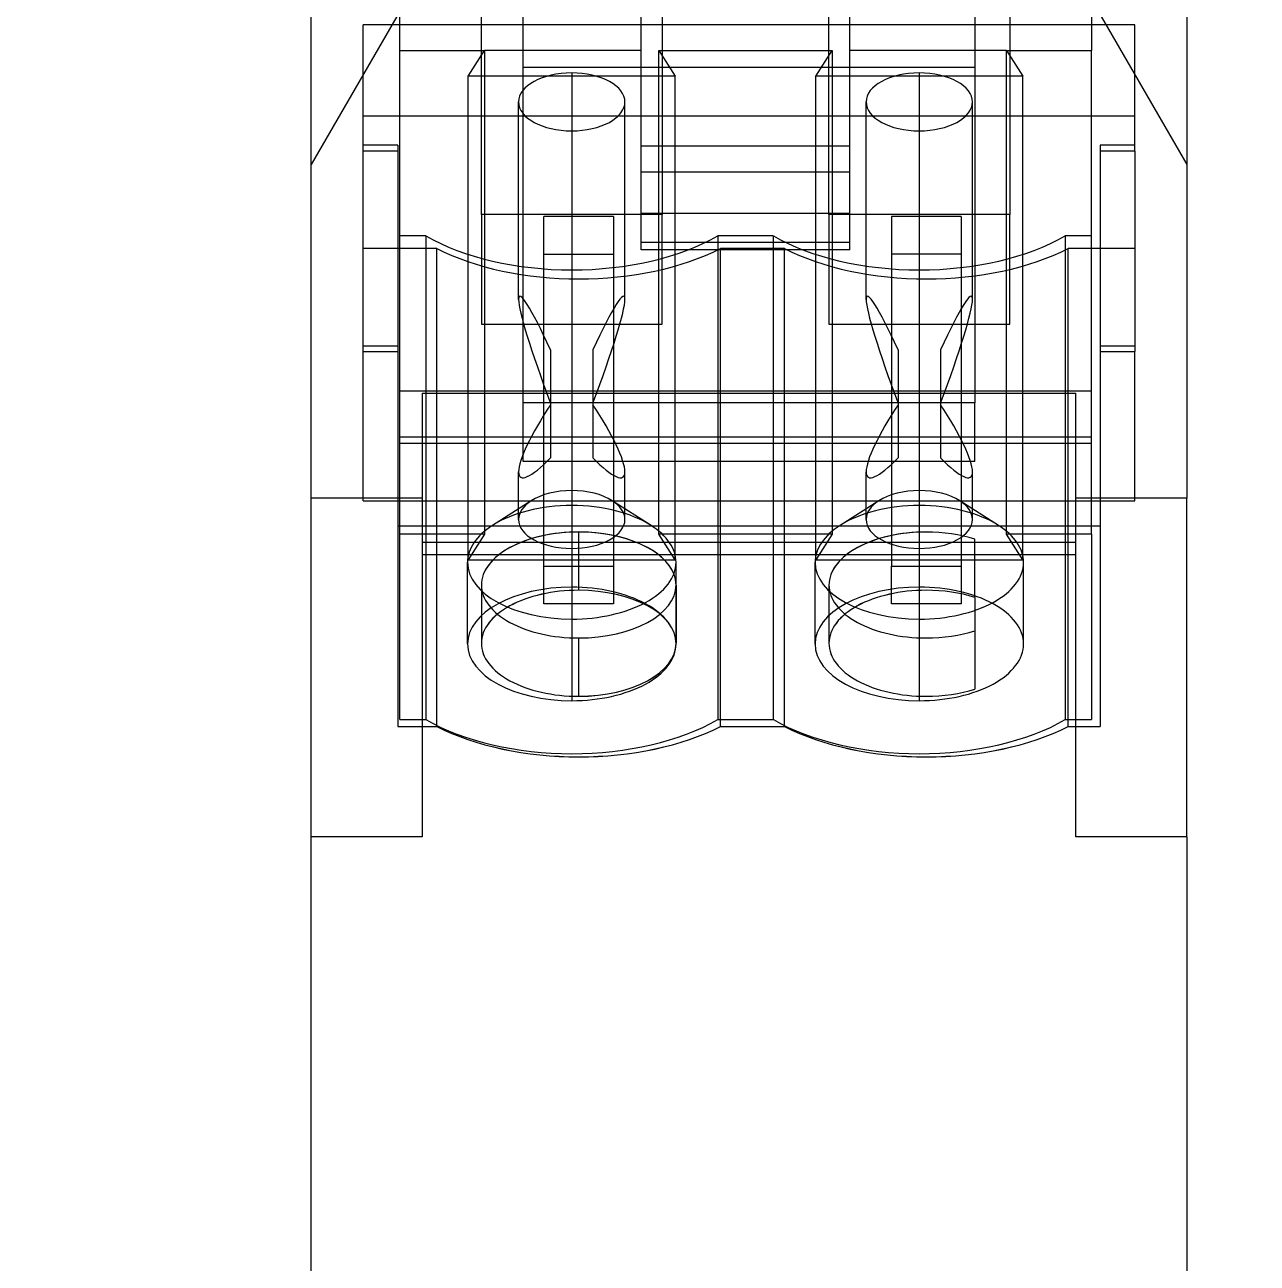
# Model space of a CAD drawing. Header units: inches. Extents: x -8 to 28.4, y -30 to 31.2.
# Drawn here: x -1.292 to -0.593, y -23.641 to -22.939 of the extents above; entities that cross this region are included whole.
import ezdxf

# ---------------------------------------------------------------- set-up
doc = ezdxf.new("R2010")
doc.units = ezdxf.units.IN
doc.header["$MEASUREMENT"] = 0
for name, color, linetype in [('MAIN-1', 7, 'Continuous'), ('MAIN-2', 7, 'Continuous'), ('PSYMS', 7, 'Continuous')]:
    doc.layers.add(name, color=color, linetype=linetype)

# ---------------------------------------------------------------- blocks, each defined once
blk = doc.blocks.new('2865366')
at = {"layer": 'MAIN-1'}
for p, q in [((0, 3.71804), (0, 4.16292)), ((0.49606, 4.16292), (0.49606, 3.71804)), ((0.06299, 3.77749), (0.06299, 3.71804)), ((0.06299, 3.77749), (0.43307, 3.77749)), ((0.43307, 3.71804), (0.43307, 3.77749)), ((0, 3.52613), (0, 3.71804)), ((0.06299, 3.71804), (0, 3.71804)), ((0.06299, 3.71804), (0.06299, 3.68602)), ((0.49606, 3.71804), (0.43307, 3.71804)), ((0.43307, 3.68602), (0.43307, 3.71804)), ((0.49606, 3.52613), (0.49606, 3.71804)), ((0.43307, 3.69285), (0.06299, 3.69285)), ((0.43307, 3.68602), (0.06299, 3.68602)), ((0.06299, 3.68602), (0.06299, 3.52613)), ((0.43307, 3.52613), (0.43307, 3.68602)), ((0, 0.90227), (0, 3.52613)), ((0.06299, 3.52613), (0, 3.52613)), ((0.49606, 3.52613), (0.43307, 3.52613)), ((0.49606, 3.52613), (0.49606, 0.90227))]:
    blk.add_line(p, q, dxfattribs=at)
at = {"layer": 'MAIN-2'}
for p, q in [((0.14775, 4.16292), (0, 3.90701)), ((0.34832, 4.16292), (0.49606, 3.90701)), ((0.09646, 3.87872), (0.09646, 4.07848)), ((0.19882, 4.07848), (0.19882, 3.87872)), ((0.29331, 3.87872), (0.29331, 4.07848)), ((0.39567, 4.07848), (0.39567, 3.87872)), ((0.12008, 3.77213), (0.12008, 4.04643)), ((0.37598, 4.04643), (0.37598, 3.77213)), ((0.0502, 3.97172), (0.0502, 4.03486)), ((0.44193, 4.03486), (0.44193, 3.97172)), ((0.18701, 3.91753), (0.18701, 4.01672)), ((0.30512, 3.91753), (0.30512, 4.01672)), ((0.02953, 3.93453), (0.02953, 3.98625)), ((0.46654, 3.98625), (0.02953, 3.98625)), ((0.46654, 3.93453), (0.46654, 3.98625)), ((0.0502, 3.97172), (0.09823, 3.97172)), ((0.0502, 3.69767), (0.0502, 3.97172)), ((0.0502, 3.97172), (0.09823, 3.97172)), ((0.0502, 3.97172), (0.09823, 3.97172)), ((0.08898, 3.95714), (0.09823, 3.97172)), ((0.08898, 3.95714), (0.09823, 3.97172)), ((0.08898, 3.95714), (0.09823, 3.97172)), ((0.18701, 3.97172), (0.09823, 3.97172)), ((0.09823, 3.97172), (0.09823, 3.69767)), ((0.18701, 3.97172), (0.09823, 3.97172)), ((0.18701, 3.97172), (0.09823, 3.97172)), ((0.19705, 3.97172), (0.2063, 3.95714)), ((0.19705, 3.97172), (0.29508, 3.97172)), ((0.19705, 3.69767), (0.19705, 3.97172)), ((0.19705, 3.97172), (0.2063, 3.95714)), ((0.19705, 3.97172), (0.29508, 3.97172)), ((0.19705, 3.97172), (0.2063, 3.95714)), ((0.19705, 3.97172), (0.29508, 3.97172)), ((0.28583, 3.95714), (0.29508, 3.97172)), ((0.28583, 3.95714), (0.29508, 3.97172)), ((0.28583, 3.95714), (0.29508, 3.97172)), ((0.29508, 3.97172), (0.29508, 3.69767)), ((0.3939, 3.97172), (0.30512, 3.97172)), ((0.3939, 3.97172), (0.30512, 3.97172)), ((0.3939, 3.97172), (0.30512, 3.97172)), ((0.3939, 3.97172), (0.40315, 3.95714)), ((0.3939, 3.97172), (0.44193, 3.97172)), ((0.3939, 3.69767), (0.3939, 3.97172)), ((0.3939, 3.97172), (0.40315, 3.95714)), ((0.3939, 3.97172), (0.44193, 3.97172)), ((0.3939, 3.97172), (0.40315, 3.95714)), ((0.3939, 3.97172), (0.44193, 3.97172)), ((0.44193, 3.69767), (0.44193, 3.97172)), ((0.2063, 3.95714), (0.08898, 3.95714)), ((0.08898, 3.68309), (0.08898, 3.95714)), ((0.2063, 3.95714), (0.08898, 3.95714)), ((0.08898, 3.68309), (0.08898, 3.95714)), ((0.2063, 3.95714), (0.08898, 3.95714)), ((0.08898, 3.68309), (0.08898, 3.95714)), ((0.37598, 3.96202), (0.12008, 3.96202)), ((0.37598, 3.96202), (0.12008, 3.96202)), ((0.37598, 3.96202), (0.12008, 3.96202)), ((0.14764, 3.95896), (0.14764, 3.72238)), ((0.14764, 3.95896), (0.14764, 3.72238)), ((0.14764, 3.95896), (0.14764, 3.72238)), ((0.2063, 3.68309), (0.2063, 3.95714)), ((0.2063, 3.68309), (0.2063, 3.95714)), ((0.2063, 3.68309), (0.2063, 3.95714)), ((0.40315, 3.95714), (0.28583, 3.95714)), ((0.28583, 3.68309), (0.28583, 3.95714)), ((0.40315, 3.95714), (0.28583, 3.95714)), ((0.28583, 3.68309), (0.28583, 3.95714)), ((0.40315, 3.95714), (0.28583, 3.95714)), ((0.28583, 3.68309), (0.28583, 3.95714)), ((0.34449, 3.95896), (0.34449, 3.72238)), ((0.34449, 3.95896), (0.34449, 3.72238)), ((0.34449, 3.95896), (0.34449, 3.72238)), ((0.40315, 3.68309), (0.40315, 3.95714)), ((0.40315, 3.68309), (0.40315, 3.95714)), ((0.40315, 3.68309), (0.40315, 3.95714)), ((0.11752, 3.83065), (0.11752, 3.94256)), ((0.11752, 3.83065), (0.11752, 3.94256)), ((0.11752, 3.83065), (0.11752, 3.94256)), ((0.17776, 3.83065), (0.17776, 3.94256)), ((0.17776, 3.83065), (0.17776, 3.94256)), ((0.17776, 3.83065), (0.17776, 3.94256)), ((0.31437, 3.83065), (0.31437, 3.94256)), ((0.31437, 3.83065), (0.31437, 3.94256)), ((0.31437, 3.83065), (0.31437, 3.94256)), ((0.37461, 3.83065), (0.37461, 3.94256)), ((0.37461, 3.83065), (0.37461, 3.94256)), ((0.37461, 3.83065), (0.37461, 3.94256)), ((0.46654, 3.93454), (0.02953, 3.93454)), ((0.46654, 3.93454), (0.02953, 3.93454)), ((0.02953, 3.91464), (0.02953, 3.93453)), ((0.46654, 3.93453), (0.02953, 3.93453)), ((0.46654, 3.91464), (0.46654, 3.93453)), ((0.14764, 3.92615), (0.14764, 3.68957)), ((0.14764, 3.92615), (0.14764, 3.68957)), ((0.14764, 3.92615), (0.14764, 3.68957)), ((0.34449, 3.92615), (0.34449, 3.68957)), ((0.34449, 3.92615), (0.34449, 3.68957)), ((0.34449, 3.92615), (0.34449, 3.68957)), ((0.04921, 3.91795), (0.02953, 3.91795)), ((0.04921, 3.91795), (0.02953, 3.91795)), ((0.04921, 3.91795), (0.04921, 3.91464)), ((0.30512, 3.91753), (0.18701, 3.91753)), ((0.18701, 3.86301), (0.18701, 3.91753)), ((0.30512, 3.91753), (0.18701, 3.91753)), ((0.30512, 3.91753), (0.18701, 3.91753)), ((0.30512, 3.86301), (0.30512, 3.91753)), ((0.46654, 3.91795), (0.44685, 3.91795)), ((0.44685, 3.91795), (0.44685, 3.91464)), ((0.46654, 3.91795), (0.44685, 3.91795)), ((0.02953, 3.80114), (0.02953, 3.91464)), ((0.04921, 3.91464), (0.02953, 3.91464)), ((0.04921, 3.91464), (0.04921, 3.70217)), ((0.44685, 3.91464), (0.44685, 3.70217)), ((0.46654, 3.91464), (0.44685, 3.91464)), ((0.46654, 3.91464), (0.46654, 3.80114)), ((0, 3.90701), (0, 3.90701)), ((0.18701, 3.90298), (0.30512, 3.90298)), ((0.18701, 3.90298), (0.30512, 3.90298)), ((0.18701, 3.90298), (0.30512, 3.90298)), ((0.49606, 3.90701), (0.49606, 3.90701)), ((0.09646, 3.87872), (0.09646, 3.81654)), ((0.19882, 3.87872), (0.09646, 3.87872)), ((0.19882, 3.87872), (0.09646, 3.87872)), ((0.19882, 3.87872), (0.09646, 3.87872)), ((0.17126, 3.8777), (0.13189, 3.8777)), ((0.13189, 3.67958), (0.13189, 3.8777)), ((0.17126, 3.8777), (0.13189, 3.8777)), ((0.17126, 3.8777), (0.17126, 3.67958)), ((0.30512, 3.87929), (0.18701, 3.87929)), ((0.30512, 3.87929), (0.18701, 3.87929)), ((0.30512, 3.87929), (0.18701, 3.87929)), ((0.19882, 3.81654), (0.19882, 3.87872)), ((0.39567, 3.87872), (0.29331, 3.87872)), ((0.29331, 3.87872), (0.29331, 3.81654)), ((0.39567, 3.87872), (0.29331, 3.87872)), ((0.39567, 3.87872), (0.29331, 3.87872)), ((0.36811, 3.8777), (0.32874, 3.8777)), ((0.36811, 3.8777), (0.32874, 3.8777)), ((0.32874, 3.8777), (0.32874, 3.67958)), ((0.36811, 3.8777), (0.36811, 3.67958)), ((0.39567, 3.81654), (0.39567, 3.87872)), ((0.06496, 3.86665), (0.0502, 3.86665)), ((0.06496, 3.86665), (0.0502, 3.86665)), ((0.06496, 3.86665), (0.0502, 3.86665)), ((0.06496, 3.86665), (0.06496, 3.5926)), ((0.06496, 3.86665), (0.06496, 3.5926)), ((0.06496, 3.86665), (0.06496, 3.5926)), ((0.26181, 3.86665), (0.23031, 3.86665)), ((0.23031, 3.86665), (0.23031, 3.5926)), ((0.26181, 3.86665), (0.23031, 3.86665)), ((0.23031, 3.86665), (0.23031, 3.5926)), ((0.26181, 3.86665), (0.23031, 3.86665)), ((0.23031, 3.86665), (0.23031, 3.5926)), ((0.26181, 3.86665), (0.26181, 3.5926)), ((0.26181, 3.86665), (0.26181, 3.5926)), ((0.26181, 3.86665), (0.26181, 3.5926)), ((0.44193, 3.86665), (0.42717, 3.86665)), ((0.42717, 3.86665), (0.42717, 3.5926)), ((0.44193, 3.86665), (0.42717, 3.86665)), ((0.42717, 3.86665), (0.42717, 3.5926)), ((0.44193, 3.86665), (0.42717, 3.86665)), ((0.42717, 3.86665), (0.42717, 3.5926)), ((0.07128, 3.85943), (0.02953, 3.85943)), ((0.07128, 3.85942), (0.02953, 3.85942)), ((0.07128, 3.58868), (0.07128, 3.85943)), ((0.07128, 3.58868), (0.07128, 3.85943)), ((0.07128, 3.58867), (0.07128, 3.85942)), ((0.18701, 3.86301), (0.30512, 3.86301)), ((0.18701, 3.85876), (0.18701, 3.86301)), ((0.18701, 3.86301), (0.30512, 3.86301)), ((0.18701, 3.86301), (0.30512, 3.86301)), ((0.23187, 3.58868), (0.23187, 3.85943)), ((0.23187, 3.58868), (0.23187, 3.85943)), ((0.26813, 3.85943), (0.23187, 3.85943)), ((0.23187, 3.58867), (0.23187, 3.85942)), ((0.26813, 3.85942), (0.23187, 3.85942)), ((0.26813, 3.58868), (0.26813, 3.85943)), ((0.26813, 3.58868), (0.26813, 3.85943)), ((0.26813, 3.58867), (0.26813, 3.85942)), ((0.30512, 3.85876), (0.30512, 3.86301)), ((0.42872, 3.58868), (0.42872, 3.85943)), ((0.42872, 3.58868), (0.42872, 3.85943)), ((0.46654, 3.85943), (0.42872, 3.85943)), ((0.42872, 3.58867), (0.42872, 3.85942)), ((0.46654, 3.85942), (0.42872, 3.85942)), ((0.13189, 3.85626), (0.17126, 3.85626)), ((0.13189, 3.85626), (0.17126, 3.85626)), ((0.13189, 3.85625), (0.17126, 3.85625)), ((0.30512, 3.85876), (0.18701, 3.85876)), ((0.30512, 3.85876), (0.18701, 3.85876)), ((0.30512, 3.85876), (0.18701, 3.85876)), ((0.36811, 3.85626), (0.32874, 3.85626)), ((0.36811, 3.85626), (0.32874, 3.85626)), ((0.36811, 3.85625), (0.32874, 3.85625)), ((0.09646, 3.81654), (0.19882, 3.81654)), ((0.09646, 3.81654), (0.19882, 3.81654)), ((0.09646, 3.81654), (0.19882, 3.81654)), ((0.29331, 3.81654), (0.39567, 3.81654)), ((0.29331, 3.81654), (0.39567, 3.81654)), ((0.29331, 3.81654), (0.39567, 3.81654)), ((0.02953, 3.80445), (0.04921, 3.80445)), ((0.02953, 3.80445), (0.04921, 3.80445)), ((0.44685, 3.80445), (0.46654, 3.80445)), ((0.44685, 3.80445), (0.46654, 3.80445)), ((0.02953, 3.80114), (0.04921, 3.80114)), ((0.02953, 3.71661), (0.02953, 3.80114)), ((0.13563, 3.80201), (0.13563, 3.77091)), ((0.15965, 3.80201), (0.15965, 3.77091)), ((0.33248, 3.80201), (0.33248, 3.77091)), ((0.3565, 3.80201), (0.3565, 3.77091)), ((0.44685, 3.80114), (0.46654, 3.80114)), ((0.46654, 3.71661), (0.46654, 3.80114)), ((0.44193, 3.77876), (0.0502, 3.77876)), ((0.44193, 3.77876), (0.0502, 3.77876)), ((0.44193, 3.77876), (0.0502, 3.77876)), ((0.37598, 3.77214), (0.12008, 3.77214)), ((0.37598, 3.77214), (0.12008, 3.77214)), ((0.12008, 3.73874), (0.12008, 3.77213)), ((0.37598, 3.77213), (0.12008, 3.77213)), ((0.13563, 3.77091), (0.13563, 3.74082)), ((0.15965, 3.77091), (0.15965, 3.74082)), ((0.33248, 3.77091), (0.33248, 3.74082)), ((0.3565, 3.77091), (0.3565, 3.74082)), ((0.37598, 3.73874), (0.37598, 3.77213)), ((0.44193, 3.7527), (0.0502, 3.7527)), ((0.44193, 3.7527), (0.0502, 3.7527)), ((0.44193, 3.7527), (0.0502, 3.7527)), ((0.44193, 3.74904), (0.0502, 3.74904)), ((0.44193, 3.74904), (0.0502, 3.74904)), ((0.44193, 3.74904), (0.0502, 3.74904)), ((0.11752, 3.70598), (0.11752, 3.73302)), ((0.11752, 3.70598), (0.11752, 3.73302)), ((0.11752, 3.70598), (0.11752, 3.73302)), ((0.37598, 3.73875), (0.12008, 3.73875)), ((0.37598, 3.73875), (0.12008, 3.73875)), ((0.37598, 3.73874), (0.12008, 3.73874)), ((0.17776, 3.70598), (0.17776, 3.73302)), ((0.17776, 3.70598), (0.17776, 3.73302)), ((0.17776, 3.70598), (0.17776, 3.73302)), ((0.31437, 3.70598), (0.31437, 3.73302)), ((0.31437, 3.70598), (0.31437, 3.73302)), ((0.31437, 3.70598), (0.31437, 3.73302)), ((0.37461, 3.70598), (0.37461, 3.73302)), ((0.37461, 3.70598), (0.37461, 3.73302)), ((0.37461, 3.70598), (0.37461, 3.73302)), ((0.14764, 3.72238), (0.14764, 3.71387)), ((0.14764, 3.72238), (0.14764, 3.71387)), ((0.14764, 3.72238), (0.14764, 3.71387)), ((0.34449, 3.72238), (0.34449, 3.71387)), ((0.34449, 3.72238), (0.34449, 3.71387)), ((0.34449, 3.72238), (0.34449, 3.71387)), ((0.02953, 3.71662), (0.46654, 3.71662)), ((0.02953, 3.71662), (0.46654, 3.71662)), ((0.02953, 3.71661), (0.46654, 3.71661)), ((0.12473, 3.71663), (0.10273, 3.7026)), ((0.12473, 3.71663), (0.10273, 3.7026)), ((0.12473, 3.71663), (0.10273, 3.7026)), ((0.14764, 3.71387), (0.14764, 3.66765)), ((0.14764, 3.71387), (0.14764, 3.66765)), ((0.14764, 3.71387), (0.14764, 3.66765)), ((0.19255, 3.7026), (0.17054, 3.71663)), ((0.19255, 3.7026), (0.17054, 3.71663)), ((0.19255, 3.7026), (0.17054, 3.71663)), ((0.32159, 3.71663), (0.29958, 3.7026)), ((0.32159, 3.71663), (0.29958, 3.7026)), ((0.32159, 3.71663), (0.29958, 3.7026)), ((0.34449, 3.71387), (0.34449, 3.66765)), ((0.34449, 3.71387), (0.34449, 3.66765)), ((0.34449, 3.71387), (0.34449, 3.66765)), ((0.3894, 3.7026), (0.36739, 3.71663)), ((0.3894, 3.7026), (0.36739, 3.71663)), ((0.3894, 3.7026), (0.36739, 3.71663)), ((0.44685, 3.70218), (0.04921, 3.70218)), ((0.44685, 3.70218), (0.04921, 3.70218)), ((0.04921, 3.70217), (0.04921, 3.58867)), ((0.44685, 3.70217), (0.04921, 3.70217)), ((0.09823, 3.69767), (0.0502, 3.69767)), ((0.0502, 3.5926), (0.0502, 3.69767)), ((0.09823, 3.69767), (0.0502, 3.69767)), ((0.09823, 3.69767), (0.0502, 3.69767)), ((0.09823, 3.69767), (0.08898, 3.68309)), ((0.15157, 3.66587), (0.15157, 3.69889)), ((0.15157, 3.66587), (0.15157, 3.69889)), ((0.15157, 3.66586), (0.15157, 3.69888)), ((0.29508, 3.69767), (0.19705, 3.69767)), ((0.2063, 3.68309), (0.19705, 3.69767)), ((0.29508, 3.69767), (0.19705, 3.69767)), ((0.29508, 3.69767), (0.19705, 3.69767)), ((0.29508, 3.69767), (0.28583, 3.68309)), ((0.44193, 3.69767), (0.3939, 3.69767)), ((0.40315, 3.68309), (0.3939, 3.69767)), ((0.44193, 3.69767), (0.3939, 3.69767)), ((0.44193, 3.69767), (0.3939, 3.69767)), ((0.44193, 3.69767), (0.44193, 3.5926)), ((0.44685, 3.70217), (0.44685, 3.58867)), ((0.37598, 3.66184), (0.37598, 3.69486)), ((0.14764, 3.68957), (0.14764, 3.64955)), ((0.14764, 3.68957), (0.14764, 3.64955)), ((0.14764, 3.68957), (0.14764, 3.64955)), ((0.34449, 3.68957), (0.34449, 3.64955)), ((0.34449, 3.68957), (0.34449, 3.64955)), ((0.34449, 3.68957), (0.34449, 3.64955)), ((0.08858, 3.63548), (0.08858, 3.68171)), ((0.08858, 3.63548), (0.08858, 3.68171)), ((0.08858, 3.63548), (0.08858, 3.68171)), ((0.08898, 3.68309), (0.2063, 3.68309)), ((0.08898, 3.68309), (0.2063, 3.68309)), ((0.08898, 3.68309), (0.2063, 3.68309)), ((0.13189, 3.67959), (0.17126, 3.67959)), ((0.13189, 3.67959), (0.17126, 3.67959)), ((0.13189, 3.67958), (0.17126, 3.67958)), ((0.13189, 3.65814), (0.13189, 3.67958)), ((0.17126, 3.67958), (0.17126, 3.65814)), ((0.20669, 3.63548), (0.20669, 3.68171)), ((0.20669, 3.63548), (0.20669, 3.68171)), ((0.20669, 3.63548), (0.20669, 3.68171)), ((0.28543, 3.63548), (0.28543, 3.68171)), ((0.28543, 3.63548), (0.28543, 3.68171)), ((0.28543, 3.63548), (0.28543, 3.68171)), ((0.28583, 3.68309), (0.40315, 3.68309)), ((0.28583, 3.68309), (0.40315, 3.68309)), ((0.28583, 3.68309), (0.40315, 3.68309)), ((0.32874, 3.67959), (0.36811, 3.67959)), ((0.32874, 3.67959), (0.36811, 3.67959)), ((0.32874, 3.65814), (0.32874, 3.67958)), ((0.32874, 3.67958), (0.36811, 3.67958)), ((0.36811, 3.67958), (0.36811, 3.65814)), ((0.40354, 3.63548), (0.40354, 3.68171)), ((0.40354, 3.63548), (0.40354, 3.68171)), ((0.40354, 3.63548), (0.40354, 3.68171)), ((0.09646, 3.66886), (0.09646, 3.63584)), ((0.20669, 3.66886), (0.20669, 3.63584)), ((0.29331, 3.66886), (0.29331, 3.63584)), ((0.17126, 3.65815), (0.13189, 3.65815)), ((0.17126, 3.65815), (0.13189, 3.65815)), ((0.17126, 3.65814), (0.13189, 3.65814)), ((0.36811, 3.65815), (0.32874, 3.65815)), ((0.36811, 3.65815), (0.32874, 3.65815)), ((0.36811, 3.65814), (0.32874, 3.65814)), ((0.37598, 3.66184), (0.37598, 3.60985)), ((0.14764, 3.64955), (0.14764, 3.60332)), ((0.14764, 3.64955), (0.14764, 3.60332)), ((0.14764, 3.64955), (0.14764, 3.60332)), ((0.34449, 3.64955), (0.34449, 3.60332)), ((0.34449, 3.64955), (0.34449, 3.60332)), ((0.34449, 3.64955), (0.34449, 3.60332)), ((0.15157, 3.60583), (0.15157, 3.63885)), ((0.15157, 3.60583), (0.15157, 3.63885)), ((0.15157, 3.60582), (0.15157, 3.63884)), ((0.0502, 3.5926), (0.06496, 3.5926)), ((0.23031, 3.5926), (0.26181, 3.5926)), ((0.42717, 3.5926), (0.44193, 3.5926)), ((0.04921, 3.58868), (0.07128, 3.58868)), ((0.04921, 3.58868), (0.07128, 3.58868)), ((0.04921, 3.58867), (0.07128, 3.58867)), ((0.23187, 3.58868), (0.26813, 3.58868)), ((0.23187, 3.58868), (0.26813, 3.58868)), ((0.23187, 3.58867), (0.26813, 3.58867)), ((0.42872, 3.58868), (0.44685, 3.58868)), ((0.42872, 3.58868), (0.44685, 3.58868)), ((0.42872, 3.58867), (0.44685, 3.58867))]:
    blk.add_line(p, q, dxfattribs=at)
for centre, major_axis, ratio, start_param, end_param in [((0.14764, 3.94256), (-0.03012, 0), 0.544639, -1.570796, 0), ((0.14764, 3.94256), (-0.03012, 0), 0.544639, -1.570796, 0), ((0.14764, 3.94256), (-0.03012, 0), 0.544639, -1.570796, 0), ((0.14764, 3.94256), (-0.03012, 0), 0.544639, -3.141593, -1.570796), ((0.14764, 3.94256), (-0.03012, 0), 0.544639, -3.141593, -1.570796), ((0.14764, 3.94256), (-0.03012, 0), 0.544639, -3.141593, -1.570796), ((0.34449, 3.94256), (-0.03012, 0), 0.544639, -1.570796, 0), ((0.34449, 3.94256), (-0.03012, 0), 0.544639, -1.570796, 0), ((0.34449, 3.94256), (-0.03012, 0), 0.544639, -1.570796, 0), ((0.34449, 3.94256), (-0.03012, 0), 0.544639, -3.141593, -1.570796), ((0.34449, 3.94256), (-0.03012, 0), 0.544639, -3.141593, -1.570796), ((0.34449, 3.94256), (-0.03012, 0), 0.544639, -3.141593, -1.570796), ((0.14764, 3.94256), (-0.03012, 0), 0.544639, 0, 1.570796), ((0.14764, 3.94256), (-0.03012, 0), 0.544639, 0, 1.570796), ((0.14764, 3.94256), (-0.03012, 0), 0.544639, 0, 1.570796), ((0.14764, 3.94256), (-0.03012, 0), 0.544639, 1.570796, 3.141593), ((0.14764, 3.94256), (-0.03012, 0), 0.544639, 1.570796, 3.141593), ((0.14764, 3.94256), (-0.03012, 0), 0.544639, 1.570796, 3.141593), ((0.34449, 3.94256), (-0.03012, 0), 0.544639, 0, 1.570796), ((0.34449, 3.94256), (-0.03012, 0), 0.544639, 0, 1.570796), ((0.34449, 3.94256), (-0.03012, 0), 0.544639, 0, 1.570796), ((0.34449, 3.94256), (-0.03012, 0), 0.544639, 1.570796, 3.141593), ((0.34449, 3.94256), (-0.03012, 0), 0.544639, 1.570796, 3.141593), ((0.34449, 3.94256), (-0.03012, 0), 0.544639, 1.570796, 3.141593), ((0.14764, 3.90954), (-0.11417, 0), 0.544639, 0.761013, 1.570796), ((0.14764, 3.90954), (-0.11417, 0), 0.544639, 0.761013, 1.570796), ((0.14764, 3.90954), (-0.11417, 0), 0.544639, 0.761013, 1.570796), ((0.14764, 3.90954), (-0.11417, 0), 0.544639, 1.570796, 2.38058), ((0.14764, 3.90954), (-0.11417, 0), 0.544639, 1.570796, 2.38058), ((0.14764, 3.90954), (-0.11417, 0), 0.544639, 1.570796, 2.38058), ((0.34449, 3.90954), (-0.11417, 0), 0.544639, 0.761013, 1.570796), ((0.34449, 3.90954), (-0.11417, 0), 0.544639, 0.761013, 1.570796), ((0.34449, 3.90954), (-0.11417, 0), 0.544639, 0.761013, 1.570796), ((0.34449, 3.90954), (-0.11417, 0), 0.544639, 1.570796, 2.38058), ((0.34449, 3.90954), (-0.11417, 0), 0.544639, 1.570796, 2.38058), ((0.34449, 3.90954), (-0.11417, 0), 0.544639, 1.570796, 2.38058), ((0.15157, 3.9066), (0.11811, 0), 0.544639, -2.318381, -1.570796), ((0.15157, 3.9066), (0.11811, 0), 0.544639, -2.318381, -1.570796), ((0.15157, 3.9066), (0.11811, 0), 0.544639, -1.570796, -0.823212), ((0.15157, 3.9066), (0.11811, 0), 0.544639, -1.570796, -0.823212), ((0.34843, 3.9066), (0.11811, 0), 0.544639, -2.318381, -1.570796), ((0.34843, 3.9066), (0.11811, 0), 0.544639, -2.318381, -1.570796), ((0.34843, 3.9066), (0.11811, 0), 0.544639, -1.570796, -0.823212), ((0.34843, 3.9066), (0.11811, 0), 0.544639, -1.570796, -0.823212), ((0.14764, 3.75799), (-0.02957, 0.07446), 0.076978, -0.969237, 0.191468), ((0.14764, 3.75799), (-0.02957, 0.07446), 0.076978, -0.969237, 0.191468), ((0.14764, 3.75799), (-0.02957, 0.07446), 0.076978, -0.969237, 0.191468), ((0.14764, 3.75799), (-0.02957, -0.07446), 0.076978, 2.950125, 4.11083), ((0.14764, 3.75799), (-0.02957, -0.07446), 0.076978, 2.950125, 4.11083), ((0.14764, 3.75799), (-0.02957, -0.07446), 0.076978, 2.950125, 4.11083), ((0.34449, 3.75799), (-0.02957, 0.07446), 0.076978, -0.969237, 0.191468), ((0.34449, 3.75799), (-0.02957, 0.07446), 0.076978, -0.969237, 0.191468), ((0.34449, 3.75799), (-0.02957, 0.07446), 0.076978, -0.969237, 0.191468), ((0.34449, 3.75799), (-0.02957, -0.07446), 0.076978, 2.950125, 4.11083), ((0.34449, 3.75799), (-0.02957, -0.07446), 0.076978, 2.950125, 4.11083), ((0.34449, 3.75799), (-0.02957, -0.07446), 0.076978, 2.950125, 4.11083), ((0.14764, 3.75799), (-0.02957, 0.07446), 0.076978, 0.191468, 1.352173), ((0.14764, 3.75799), (-0.02957, 0.07446), 0.076978, 0.191468, 1.352173), ((0.14764, 3.75799), (-0.02957, 0.07446), 0.076978, 0.191468, 1.352173), ((0.14764, 3.75799), (-0.02957, -0.07446), 0.076978, 1.789419, 2.950125), ((0.14764, 3.75799), (-0.02957, -0.07446), 0.076978, 1.789419, 2.950125), ((0.14764, 3.75799), (-0.02957, -0.07446), 0.076978, 1.789419, 2.950125), ((0.34449, 3.75799), (-0.02957, 0.07446), 0.076978, 0.191468, 1.352173), ((0.34449, 3.75799), (-0.02957, 0.07446), 0.076978, 0.191468, 1.352173), ((0.34449, 3.75799), (-0.02957, 0.07446), 0.076978, 0.191468, 1.352173), ((0.34449, 3.75799), (-0.02957, -0.07446), 0.076978, 1.789419, 2.950125), ((0.34449, 3.75799), (-0.02957, -0.07446), 0.076978, 1.789419, 2.950125), ((0.34449, 3.75799), (-0.02957, -0.07446), 0.076978, 1.789419, 2.950125), ((0.14764, 3.77102), (0.02903, 0.041), 0.195748, 1.71114, 2.871845), ((0.14764, 3.77102), (0.02903, 0.041), 0.195748, 1.71114, 2.871845), ((0.14764, 3.77102), (0.02903, 0.041), 0.195748, 1.71114, 2.871845), ((0.14764, 3.77102), (0.02903, -0.041), 0.195748, 0.269747, 1.430453), ((0.14764, 3.77102), (0.02903, -0.041), 0.195748, 0.269747, 1.430453), ((0.14764, 3.77102), (0.02903, -0.041), 0.195748, 0.269747, 1.430453), ((0.34449, 3.77102), (0.02903, 0.041), 0.195748, 1.71114, 2.871845), ((0.34449, 3.77102), (0.02903, 0.041), 0.195748, 1.71114, 2.871845), ((0.34449, 3.77102), (0.02903, 0.041), 0.195748, 1.71114, 2.871845), ((0.34449, 3.77102), (0.02903, -0.041), 0.195748, 0.269747, 1.430453), ((0.34449, 3.77102), (0.02903, -0.041), 0.195748, 0.269747, 1.430453), ((0.34449, 3.77102), (0.02903, -0.041), 0.195748, 0.269747, 1.430453), ((0.14764, 3.77102), (0.02903, 0.041), 0.195748, 2.871845, 4.032551), ((0.14764, 3.77102), (0.02903, 0.041), 0.195748, 2.871845, 4.032551), ((0.14764, 3.77102), (0.02903, 0.041), 0.195748, 2.871845, 4.032551), ((0.14764, 3.77102), (0.02903, -0.041), 0.195748, -0.890958, 0.269747), ((0.14764, 3.77102), (0.02903, -0.041), 0.195748, -0.890958, 0.269747), ((0.14764, 3.77102), (0.02903, -0.041), 0.195748, -0.890958, 0.269747), ((0.34449, 3.77102), (0.02903, 0.041), 0.195748, 2.871845, 4.032551), ((0.34449, 3.77102), (0.02903, 0.041), 0.195748, 2.871845, 4.032551), ((0.34449, 3.77102), (0.02903, 0.041), 0.195748, 2.871845, 4.032551), ((0.34449, 3.77102), (0.02903, -0.041), 0.195748, -0.890958, 0.269747), ((0.34449, 3.77102), (0.02903, -0.041), 0.195748, -0.890958, 0.269747), ((0.34449, 3.77102), (0.02903, -0.041), 0.195748, -0.890958, 0.269747), ((0.14764, 3.70598), (-0.03012, 0), 0.544639, -1.570796, -0.706981), ((0.14764, 3.70598), (-0.03012, 0), 0.544639, -1.570796, -0.706981), ((0.14764, 3.70598), (-0.03012, 0), 0.544639, -1.570796, -0.706981), ((0.14764, 3.70598), (-0.03012, 0), 0.544639, -2.434612, -1.570796), ((0.14764, 3.70598), (-0.03012, 0), 0.544639, -2.434612, -1.570796), ((0.14764, 3.70598), (-0.03012, 0), 0.544639, -2.434612, -1.570796), ((0.34449, 3.70598), (-0.03012, 0), 0.544639, -1.570796, -0.706981), ((0.34449, 3.70598), (-0.03012, 0), 0.544639, -1.570796, -0.706981), ((0.34449, 3.70598), (-0.03012, 0), 0.544639, -1.570796, -0.706981), ((0.34449, 3.70598), (-0.03012, 0), 0.544639, -2.434612, -1.570796), ((0.34449, 3.70598), (-0.03012, 0), 0.544639, -2.434612, -1.570796), ((0.34449, 3.70598), (-0.03012, 0), 0.544639, -2.434612, -1.570796), ((0.14764, 3.68171), (-0.05906, 0), 0.544639, -1.570796, -0.706981), ((0.14764, 3.68171), (-0.05906, 0), 0.544639, -1.570796, -0.706981), ((0.14764, 3.68171), (-0.05906, 0), 0.544639, -1.570796, -0.706981), ((0.14764, 3.70598), (-0.03012, 0), 0.544639, -0.706981, 0), ((0.14764, 3.70598), (-0.03012, 0), 0.544639, -0.706981, 0), ((0.14764, 3.70598), (-0.03012, 0), 0.544639, -0.706981, 0), ((0.14764, 3.68171), (-0.05906, 0), 0.544639, -2.434612, -1.570796), ((0.14764, 3.68171), (-0.05906, 0), 0.544639, -2.434612, -1.570796), ((0.14764, 3.68171), (-0.05906, 0), 0.544639, -2.434612, -1.570796), ((0.14764, 3.70598), (-0.03012, 0), 0.544639, 3.141593, 3.848573), ((0.34449, 3.68171), (-0.05906, 0), 0.544639, -1.570796, -0.706981), ((0.34449, 3.68171), (-0.05906, 0), 0.544639, -1.570796, -0.706981), ((0.34449, 3.68171), (-0.05906, 0), 0.544639, -1.570796, -0.706981), ((0.34449, 3.70598), (-0.03012, 0), 0.544639, -0.706981, 0), ((0.34449, 3.70598), (-0.03012, 0), 0.544639, -0.706981, 0), ((0.34449, 3.70598), (-0.03012, 0), 0.544639, -0.706981, 0), ((0.34449, 3.68171), (-0.05906, 0), 0.544639, -2.434612, -1.570796), ((0.34449, 3.68171), (-0.05906, 0), 0.544639, -2.434612, -1.570796), ((0.34449, 3.68171), (-0.05906, 0), 0.544639, -2.434612, -1.570796), ((0.34449, 3.70598), (-0.03012, 0), 0.544639, -3.141593, -2.434612), ((0.14764, 3.70598), (-0.03012, 0), 0.544639, 0, 1.570796), ((0.14764, 3.70598), (-0.03012, 0), 0.544639, 0, 1.570796), ((0.14764, 3.70598), (-0.03012, 0), 0.544639, 0, 1.570796), ((0.14764, 3.70598), (-0.03012, 0), 0.544639, 1.570796, 3.141593), ((0.14764, 3.70598), (-0.03012, 0), 0.544639, 1.570796, 3.141593), ((0.14764, 3.70598), (-0.03012, 0), 0.544639, 1.570796, 3.141593), ((0.34449, 3.70598), (-0.03012, 0), 0.544639, 0, 1.570796), ((0.34449, 3.70598), (-0.03012, 0), 0.544639, 0, 1.570796), ((0.34449, 3.70598), (-0.03012, 0), 0.544639, 0, 1.570796), ((0.34449, 3.70598), (-0.03012, 0), 0.544639, 1.570796, 3.141593), ((0.34449, 3.70598), (-0.03012, 0), 0.544639, 1.570796, 3.141593), ((0.34449, 3.70598), (-0.03012, 0), 0.544639, 1.570796, 3.141593), ((0.14764, 3.68171), (-0.05906, 0), 0.544639, -0.706981, 0), ((0.14764, 3.68171), (-0.05906, 0), 0.544639, -0.706981, 0), ((0.14764, 3.68171), (-0.05906, 0), 0.544639, -0.706981, 0), ((0.15157, 3.66886), (0.05512, 0), 0.544639, 1.570796, 3.141593), ((0.15157, 3.66887), (0.05512, 0), 0.544639, 1.570796, 2.945243), ((0.15157, 3.66887), (0.05512, 0), 0.544639, 0.19635, 1.570796), ((0.15157, 3.66886), (0.05512, 0), 0.544639, 0, 1.570796), ((0.14764, 3.68171), (-0.05906, 0), 0.544639, 3.141593, 3.848573), ((0.14764, 3.68171), (-0.05906, 0), 0.544639, 3.141593, 3.848573), ((0.14764, 3.68171), (-0.05906, 0), 0.544639, 3.141593, 3.848573), ((0.34449, 3.68171), (-0.05906, 0), 0.544639, -0.706981, 0), ((0.34449, 3.68171), (-0.05906, 0), 0.544639, -0.706981, 0), ((0.34449, 3.68171), (-0.05906, 0), 0.544639, -0.706981, 0), ((0.34843, 3.66886), (0.05512, 0), 0.544639, 1.570796, 3.141593), ((0.34843, 3.66887), (0.05512, 0), 0.544639, 1.570796, 2.945243), ((0.34843, 3.66887), (0.05512, 0), 0.544639, 1.047198, 1.570796), ((0.34843, 3.66886), (0.05512, 0), 0.544639, 1.047198, 1.570796), ((0.34449, 3.68171), (-0.05906, 0), 0.544639, -3.141593, -2.434612), ((0.34449, 3.68171), (-0.05906, 0), 0.544639, -3.141593, -2.434612), ((0.34449, 3.68171), (-0.05906, 0), 0.544639, -3.141593, -2.434612), ((0.14764, 3.68171), (-0.05906, 0), 0.544639, 0, 1.570796), ((0.14764, 3.68171), (-0.05906, 0), 0.544639, 0, 1.570796), ((0.14764, 3.68171), (-0.05906, 0), 0.544639, 0, 1.570796), ((0.14764, 3.68171), (-0.05906, 0), 0.544639, 1.570796, 3.141593), ((0.14764, 3.68171), (-0.05906, 0), 0.544639, 1.570796, 3.141593), ((0.14764, 3.68171), (-0.05906, 0), 0.544639, 1.570796, 3.141593), ((0.34449, 3.68171), (-0.05906, 0), 0.544639, 0, 1.570796), ((0.34449, 3.68171), (-0.05906, 0), 0.544639, 0, 1.570796), ((0.34449, 3.68171), (-0.05906, 0), 0.544639, 0, 1.570796), ((0.34449, 3.68171), (-0.05906, 0), 0.544639, 1.570796, 3.141593), ((0.34449, 3.68171), (-0.05906, 0), 0.544639, 1.570796, 3.141593), ((0.34449, 3.68171), (-0.05906, 0), 0.544639, 1.570796, 3.141593), ((0.14764, 3.63548), (-0.05906, 0), 0.544639, -1.570796, 0), ((0.15157, 3.66887), (0.05512, 0), 0.544639, -3.141593, -1.570796), ((0.15157, 3.66887), (0.05512, 0), 0.544639, -3.141593, -1.570796), ((0.15157, 3.66886), (0.05512, 0), 0.544639, -3.141593, -1.570796), ((0.15157, 3.63585), (0.05512, 0), 0.544639, 1.570796, 3.141593), ((0.15157, 3.63585), (0.05512, 0), 0.544639, 1.570796, 3.141593), ((0.15157, 3.63584), (0.05512, 0), 0.544639, 1.570796, 3.141593), ((0.14764, 3.63548), (-0.05906, 0), 0.544639, -3.141593, -1.570796), ((0.15157, 3.66887), (0.05512, 0), 0.544639, -1.570796, 0), ((0.15157, 3.66887), (0.05512, 0), 0.544639, -1.570796, 0), ((0.15157, 3.66886), (0.05512, 0), 0.544639, -1.570796, 0), ((0.15157, 3.63585), (0.05512, 0), 0.544639, 0, 1.570796), ((0.15157, 3.63585), (0.05512, 0), 0.544639, 0, 1.570796), ((0.15157, 3.63584), (0.05512, 0), 0.544639, 0, 1.570796), ((0.34449, 3.63548), (-0.05906, 0), 0.544639, -1.570796, 0), ((0.34843, 3.66887), (0.05512, 0), 0.544639, -3.141593, -1.570796), ((0.34843, 3.66887), (0.05512, 0), 0.544639, -3.141593, -1.570796), ((0.34843, 3.66886), (0.05512, 0), 0.544639, -3.141593, -1.570796), ((0.34843, 3.63585), (0.05512, 0), 0.544639, 1.570796, 3.141593), ((0.34843, 3.63585), (0.05512, 0), 0.544639, 1.570796, 3.141593), ((0.34843, 3.63584), (0.05512, 0), 0.544639, 1.570796, 3.141593), ((0.34449, 3.63548), (-0.05906, 0), 0.544639, -3.141593, -1.570796), ((0.34843, 3.63585), (0.05512, 0), 0.544639, 1.047198, 1.570796), ((0.34843, 3.63585), (0.05512, 0), 0.544639, 1.047198, 1.570796), ((0.34843, 3.63584), (0.05512, 0), 0.544639, 1.047198, 1.570796), ((0.34843, 3.66886), (0.05512, 0), 0.544639, -1.570796, -1.047198), ((0.34843, 3.66887), (0.05512, 0), 0.544639, -1.570796, -1.047198), ((0.34843, 3.66887), (0.05512, 0), 0.544639, -1.570796, -1.047198), ((0.14764, 3.63548), (-0.05906, 0), 0.544639, 0, 1.570796), ((0.14764, 3.63548), (-0.05906, 0), 0.544639, 0, 1.570796), ((0.14764, 3.63548), (-0.05906, 0), 0.544639, 0, 1.570796), ((0.15157, 3.63585), (0.05512, 0), 0.544639, -3.141593, -1.570796), ((0.15157, 3.63585), (0.05512, 0), 0.544639, -3.141593, -1.570796), ((0.15157, 3.63584), (0.05512, 0), 0.544639, -3.141593, -1.570796), ((0.14764, 3.63548), (-0.05906, 0), 0.544639, 1.570796, 3.141593), ((0.14764, 3.63548), (-0.05906, 0), 0.544639, 1.570796, 3.141593), ((0.14764, 3.63548), (-0.05906, 0), 0.544639, 1.570796, 3.141593), ((0.15157, 3.63585), (0.05512, 0), 0.544639, -1.570796, 0), ((0.15157, 3.63585), (0.05512, 0), 0.544639, -1.570796, 0), ((0.15157, 3.63584), (0.05512, 0), 0.544639, -1.570796, 0), ((0.34449, 3.63548), (-0.05906, 0), 0.544639, 0, 1.570796), ((0.34449, 3.63548), (-0.05906, 0), 0.544639, 0, 1.570796), ((0.34449, 3.63548), (-0.05906, 0), 0.544639, 0, 1.570796), ((0.34843, 3.63585), (0.05512, 0), 0.544639, -3.141593, -1.570796), ((0.34843, 3.63585), (0.05512, 0), 0.544639, -3.141593, -1.570796), ((0.34843, 3.63584), (0.05512, 0), 0.544639, -3.141593, -1.570796), ((0.34449, 3.63548), (-0.05906, 0), 0.544639, 1.570796, 3.141593), ((0.34449, 3.63548), (-0.05906, 0), 0.544639, 1.570796, 3.141593), ((0.34449, 3.63548), (-0.05906, 0), 0.544639, 1.570796, 3.141593), ((0.34843, 3.63584), (0.05512, 0), 0.544639, -1.570796, -1.047198), ((0.34843, 3.63585), (0.05512, 0), 0.544639, -1.570796, -1.047198), ((0.34843, 3.63585), (0.05512, 0), 0.544639, -1.570796, -1.047198), ((0.14764, 3.63548), (-0.11417, 0), 0.544639, 0.761013, 1.570796), ((0.14764, 3.63548), (-0.11417, 0), 0.544639, 1.570796, 2.38058), ((0.34449, 3.63548), (-0.11417, 0), 0.544639, 0.761013, 1.570796), ((0.34449, 3.63548), (-0.11417, 0), 0.544639, 1.570796, 2.38058), ((0.15157, 3.63585), (0.11811, 0), 0.544639, -2.318381, -1.570796), ((0.15157, 3.63585), (0.11811, 0), 0.544639, -2.318381, -1.570796), ((0.15157, 3.63584), (0.11811, 0), 0.544639, -2.318381, -1.570796), ((0.15157, 3.63585), (0.11811, 0), 0.544639, -1.570796, -0.823212), ((0.15157, 3.63585), (0.11811, 0), 0.544639, -1.570796, -0.823212), ((0.15157, 3.63584), (0.11811, 0), 0.544639, -1.570796, -0.823212), ((0.34843, 3.63585), (0.11811, 0), 0.544639, -2.318381, -1.570796), ((0.34843, 3.63585), (0.11811, 0), 0.544639, -2.318381, -1.570796), ((0.34843, 3.63584), (0.11811, 0), 0.544639, -2.318381, -1.570796), ((0.34843, 3.63585), (0.11811, 0), 0.544639, -1.570796, -0.823212), ((0.34843, 3.63585), (0.11811, 0), 0.544639, -1.570796, -0.823212), ((0.34843, 3.63584), (0.11811, 0), 0.544639, -1.570796, -0.823212)]:
    blk.add_ellipse(centre, major_axis=major_axis, ratio=ratio, start_param=start_param, end_param=end_param, dxfattribs=at)

msp = doc.modelspace()

# ---------------------------------------------------------------- hatches: boundary and pattern name
at = {"layer": 'PSYMS'}
h = msp.add_hatch(dxfattribs=at)
h.set_pattern_fill('ANSI31', color=256)
h.paths.add_polyline_path([(25.14598, -7.83715), (-1.29152, -7.83715), (-1.29152, -11.08715), (14.85727, -11.08715), (14.85727, -9.13067), (15.60727, -9.13067), (15.60727, -11.08715), (16.03727, -11.08715), (16.03727, -9.13067), (16.78727, -9.13067), (16.78727, -11.08715), (17.21727, -11.08715), (17.21727, -9.11877), (17.96727, -9.11877), (17.96727, -11.08715), (18.39727, -11.08715), (18.39727, -9.13067), (19.14727, -9.13067), (19.14727, -11.08715), (19.57727, -11.08715), (19.57727, -9.13067), (20.32727, -9.13067), (20.32727, -11.08715), (20.75727, -11.08715), (20.75727, -9.13067), (21.50727, -9.13067), (21.50727, -11.08715), (21.93727, -11.08715), (21.93727, -9.13067), (22.68727, -9.13067), (22.68727, -11.08715), (23.11727, -11.08715), (23.11727, -9.14257), (23.86727, -9.14257), (23.86727, -11.08715), (25.14598, -11.08715)])
h.paths.add_polyline_path([(28.27098, -26.77562), (28.26932, -26.77423), (28.26749, -26.7728), (28.26548, -26.77134), (28.26332, -26.76986), (28.26104, -26.76838), (28.25868, -26.76691), (28.25629, -26.76546), (28.25167, -26.76269), (28.24949, -26.76136), (28.24737, -26.76002), (28.24535, -26.75867), (28.2194, -26.74027), (28.30952, -26.74027), (28.39598, -26.74027), (28.39598, -25.49027), (5.74878, -25.49027), (5.74878, -28.74027), (26.39598, -28.74027), (26.39598, -28.65381), (26.39598, -28.57441), (26.40749, -28.57866), (26.42825, -28.61142), (26.42851, -28.61178), (26.42994, -28.61361), (26.43133, -28.61527), (28.02098, -28.61527, 0.414214), (28.27098, -28.36527)])
h.paths.add_polyline_path([(27.07401, -27.2778, -1), (26.79301, -27.2778, -1)], flags=16)
h.paths.add_polyline_path([(27.80223, -27.89652, -1), (27.30223, -27.89652, -1)], flags=16)
h.paths.add_polyline_path([(12.17723, -27.89652, -1), (11.67723, -27.89652, -1)], flags=16)
h.paths.add_polyline_path([(6.17007, -9.96293), (13.63435, -9.96293), (13.63435, -9.21293), (6.17007, -9.21293)], flags=24)
h.paths.add_polyline_path([(13.90452, -27.57323), (21.3688, -27.57323), (21.3688, -26.82323), (13.90452, -26.82323)], flags=24)

# ---------------------------------------------------------------- block references
msp.add_blockref('2865366', (-1.12936, -26.92572), dxfattribs=at)

doc.saveas('drawing.dxf')
